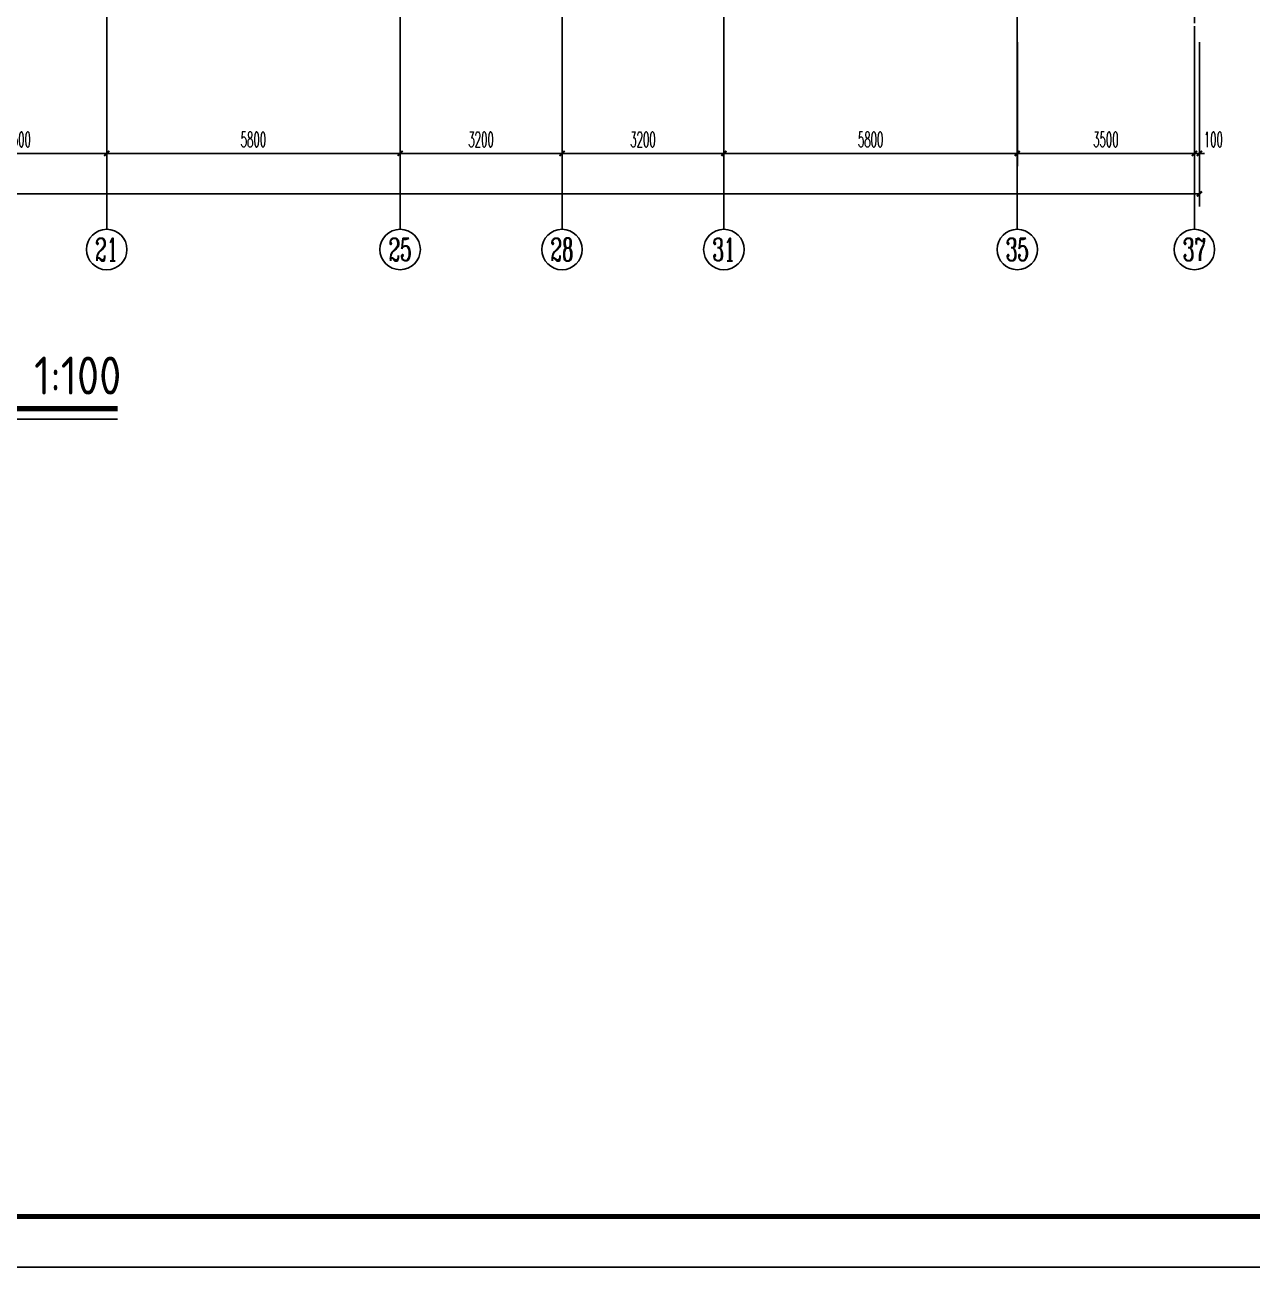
# Model space of a CAD drawing. Extents: x 27938 to 1507990, y 110129 to 923079.
# Drawn here: x 854799 to 879059, y 642457 to 667017 of the extents above; entities that cross this region are included whole.
import ezdxf
from ezdxf.enums import TextEntityAlignment as Align

# ---------------------------------------------------------------- set-up
doc = ezdxf.new("R2010")
doc.units = 0
doc.header["$LTSCALE"] = 1000
doc.header["$MEASUREMENT"] = 0
doc.linetypes.add('DOTE', pattern=[2.42, 2, -0.2, 0.02, -0.2])
for name, color, linetype in [('AXIS', 3, 'Continuous'), ('AXIS_TEXT', 7, 'Continuous'), ('DIM_SYMB', 3, 'Continuous'), ('DOTE', 1, 'Continuous'), ('图框', 140, 'Continuous')]:
    doc.layers.add(name, color=color, linetype=linetype)
doc.layers.add('yichutu', color=7, linetype='Continuous', true_color=0xffffff, plot=False)
doc.styles.add('_TCH_AXIS', font='COMPLEX', dxfattribs={"bigfont": 'GBCBIG'})
doc.styles.add('_TCH_DIM_T3', font='SIMPLEX.shx', dxfattribs={"width": 0.494118, "bigfont": 'GBCBIG.shx'})
doc.styles.add('COMPLEX', font='COMPLEX')
doc.styles.get("Standard").update_dxf_attribs({"font": 'gbenor.shx', "bigfont": 'gbcbig.shx'})
doc.dimstyles.new('_TCH_ARCH&&100', dxfattribs={"dimtxt": 297.5, "dimasz": 100, "dimexe": 250, "dimexo": 300, "dimgap": 126.25, "dimtad": 1, "dimdec": 0, "dimzin": 0, "dimdsep": 46, "dimtxsty": '_TCH_DIM_T3', "dimblk": 'ARCHTICK', "dimcen": 0.09, "dimclrt": 4, "dimazin": 2, "dimtfac": 1, "dimtdec": 0, "dimtix": 1, "dimtmove": 2, "dimatfit": 3, "dimfxl": 100, "dimtolj": 1, "dimtzin": 0, "dimarcsym": 0})

# ---------------------------------------------------------------- blocks, each defined once
blk = doc.blocks.new('TK')
at = {"layer": '图框'}
blk.add_lwpolyline([(465375, 548714), (549475, 548714), (549475, 489314), (465375, 489314)], close=True, dxfattribs=at)
blk.add_lwpolyline([(465375, 548714), (549475, 548714), (549475, 489314), (465375, 489314)], close=True, dxfattribs=at)
at = {"layer": '图框', "const_width": 100}
blk.add_lwpolyline([(548475, 490314), (548475, 547714), (467875, 547714), (467875, 490314)], close=True, dxfattribs=at)
blk = doc.blocks.new('yct-841-594-84100-59399.9999999999-100-1000.0')
at = {"layer": 'yichutu', "color": 7, "true_color": 0xffffff}
blk.add_lwpolyline([(0, 0), (0, 59400), (84100, 59400), (84100, 0)], close=True, dxfattribs=at)
blk = doc.blocks.new('_ArchTick')
at = {"color": 0, "linetype": 'ByBlock', "const_width": 0.4}
blk.add_lwpolyline([(-0.5, -0.5), (0.5, 0.5)], dxfattribs=at)
blk = doc.blocks.new('*D847')
at = {"layer": 'AXIS', "color": 0, "lineweight": -2}
for p, q in [((877917, 666675), (877917, 664225)), ((878017, 666675), (878017, 664225)), ((877917, 664475), (877817, 664475)), ((877917, 664475), (878017, 664475)), ((878017, 664475), (878117, 664475))]:
    blk.add_line(p, q, dxfattribs=at)
at = {"layer": 'Defpoints', "color": 0}
for p in [(877917, 666975), (878017, 666975), (878017, 664475)]:
    blk.add_point(p, dxfattribs=at)
at = {"layer": 'AXIS', "color": 0, "lineweight": -2, "xscale": 100, "yscale": 100, "zscale": 100}
blk.add_blockref('_ArchTick', (877917, 664475), dxfattribs=at)
at = {"layer": 'AXIS', "color": 0, "lineweight": -2, "xscale": 100, "yscale": 100, "zscale": 100, "rotation": 180}
blk.add_blockref('_ArchTick', (878017, 664475), dxfattribs=at)
at = {"layer": 'AXIS', "color": 4, "insert": (878292, 664750), "char_height": 297.5, "attachment_point": 5, "style": '_TCH_DIM_T3'}
blk.add_mtext('\\A1;100', dxfattribs=at)
blk = doc.blocks.new('*D848')
at = {"layer": 'AXIS', "color": 0, "lineweight": -2}
for p, q in [((874417, 666675), (874417, 664225)), ((877917, 666675), (877917, 664225)), ((874417, 664475), (877917, 664475))]:
    blk.add_line(p, q, dxfattribs=at)
at = {"layer": 'Defpoints', "color": 0}
for p in [(874417, 666975), (877917, 666975), (877917, 664475)]:
    blk.add_point(p, dxfattribs=at)
at = {"layer": 'AXIS', "color": 0, "lineweight": -2, "xscale": 100, "yscale": 100, "zscale": 100, "rotation": 180}
blk.add_blockref('_ArchTick', (874417, 664475), dxfattribs=at)
at = {"layer": 'AXIS', "color": 0, "lineweight": -2, "xscale": 100, "yscale": 100, "zscale": 100}
blk.add_blockref('_ArchTick', (877917, 664475), dxfattribs=at)
at = {"layer": 'AXIS', "color": 4, "insert": (876167, 664750), "char_height": 297.5, "attachment_point": 5, "style": '_TCH_DIM_T3'}
blk.add_mtext('\\A1;3500', dxfattribs=at)
blk = doc.blocks.new('*D849')
at = {"layer": 'AXIS', "color": 0, "lineweight": -2}
for p, q in [((868617, 666675), (868617, 664225)), ((874417, 666675), (874417, 664225)), ((868617, 664475), (874417, 664475))]:
    blk.add_line(p, q, dxfattribs=at)
at = {"layer": 'Defpoints', "color": 0}
for p in [(868617, 666975), (874417, 666975), (874417, 664475)]:
    blk.add_point(p, dxfattribs=at)
at = {"layer": 'AXIS', "color": 0, "lineweight": -2, "xscale": 100, "yscale": 100, "zscale": 100, "rotation": 180}
blk.add_blockref('_ArchTick', (868617, 664475), dxfattribs=at)
at = {"layer": 'AXIS', "color": 0, "lineweight": -2, "xscale": 100, "yscale": 100, "zscale": 100}
blk.add_blockref('_ArchTick', (874417, 664475), dxfattribs=at)
at = {"layer": 'AXIS', "color": 4, "insert": (871517, 664750), "char_height": 297.5, "attachment_point": 5, "style": '_TCH_DIM_T3'}
blk.add_mtext('\\A1;5800', dxfattribs=at)
blk = doc.blocks.new('*D850')
at = {"layer": 'AXIS', "color": 0, "lineweight": -2}
for p, q in [((865417, 666675), (865417, 664225)), ((868617, 666675), (868617, 664225)), ((865417, 664475), (868617, 664475))]:
    blk.add_line(p, q, dxfattribs=at)
at = {"layer": 'Defpoints', "color": 0}
for p in [(865417, 666975), (868617, 666975), (868617, 664475)]:
    blk.add_point(p, dxfattribs=at)
at = {"layer": 'AXIS', "color": 0, "lineweight": -2, "xscale": 100, "yscale": 100, "zscale": 100, "rotation": 180}
blk.add_blockref('_ArchTick', (865417, 664475), dxfattribs=at)
at = {"layer": 'AXIS', "color": 0, "lineweight": -2, "xscale": 100, "yscale": 100, "zscale": 100}
blk.add_blockref('_ArchTick', (868617, 664475), dxfattribs=at)
at = {"layer": 'AXIS', "color": 4, "insert": (867017, 664750), "char_height": 297.5, "attachment_point": 5, "style": '_TCH_DIM_T3'}
blk.add_mtext('\\A1;3200', dxfattribs=at)
blk = doc.blocks.new('*D851')
at = {"layer": 'AXIS', "color": 0, "lineweight": -2}
for p, q in [((862217, 666675), (862217, 664225)), ((865417, 666675), (865417, 664225)), ((862217, 664475), (865417, 664475))]:
    blk.add_line(p, q, dxfattribs=at)
at = {"layer": 'Defpoints', "color": 0}
for p in [(862217, 666975), (865417, 666975), (865417, 664475)]:
    blk.add_point(p, dxfattribs=at)
at = {"layer": 'AXIS', "color": 0, "lineweight": -2, "xscale": 100, "yscale": 100, "zscale": 100, "rotation": 180}
blk.add_blockref('_ArchTick', (862217, 664475), dxfattribs=at)
at = {"layer": 'AXIS', "color": 0, "lineweight": -2, "xscale": 100, "yscale": 100, "zscale": 100}
blk.add_blockref('_ArchTick', (865417, 664475), dxfattribs=at)
at = {"layer": 'AXIS', "color": 4, "insert": (863817, 664750), "char_height": 297.5, "attachment_point": 5, "style": '_TCH_DIM_T3'}
blk.add_mtext('\\A1;3200', dxfattribs=at)
blk = doc.blocks.new('*D852')
at = {"layer": 'AXIS', "color": 0, "lineweight": -2}
for p, q in [((856417, 666675), (856417, 664225)), ((862217, 666675), (862217, 664225)), ((856417, 664475), (862217, 664475))]:
    blk.add_line(p, q, dxfattribs=at)
at = {"layer": 'Defpoints', "color": 0}
for p in [(856417, 666975), (862217, 666975), (862217, 664475)]:
    blk.add_point(p, dxfattribs=at)
at = {"layer": 'AXIS', "color": 0, "lineweight": -2, "xscale": 100, "yscale": 100, "zscale": 100, "rotation": 180}
blk.add_blockref('_ArchTick', (856417, 664475), dxfattribs=at)
at = {"layer": 'AXIS', "color": 0, "lineweight": -2, "xscale": 100, "yscale": 100, "zscale": 100}
blk.add_blockref('_ArchTick', (862217, 664475), dxfattribs=at)
at = {"layer": 'AXIS', "color": 4, "insert": (859317, 664750), "char_height": 297.5, "attachment_point": 5, "style": '_TCH_DIM_T3'}
blk.add_mtext('\\A1;5800', dxfattribs=at)
blk = doc.blocks.new('*D853')
at = {"layer": 'AXIS', "color": 0, "lineweight": -2}
for p, q in [((852917, 666675), (852917, 664225)), ((856417, 666675), (856417, 664225)), ((852917, 664475), (856417, 664475))]:
    blk.add_line(p, q, dxfattribs=at)
at = {"layer": 'Defpoints', "color": 0}
for p in [(852917, 666975), (856417, 666975), (856417, 664475)]:
    blk.add_point(p, dxfattribs=at)
at = {"layer": 'AXIS', "color": 0, "lineweight": -2, "xscale": 100, "yscale": 100, "zscale": 100, "rotation": 180}
blk.add_blockref('_ArchTick', (852917, 664475), dxfattribs=at)
at = {"layer": 'AXIS', "color": 0, "lineweight": -2, "xscale": 100, "yscale": 100, "zscale": 100}
blk.add_blockref('_ArchTick', (856417, 664475), dxfattribs=at)
at = {"layer": 'AXIS', "color": 4, "insert": (854667, 664750), "char_height": 297.5, "attachment_point": 5, "style": '_TCH_DIM_T3'}
blk.add_mtext('\\A1;3500', dxfattribs=at)
blk = doc.blocks.new('*D861')
at = {"layer": 'AXIS', "color": 0, "lineweight": -2}
for p, q in [((827817, 666675), (827817, 663425)), ((878017, 666675), (878017, 663425)), ((827817, 663675), (878017, 663675))]:
    blk.add_line(p, q, dxfattribs=at)
at = {"layer": 'Defpoints', "color": 0}
for p in [(827817, 666975), (878017, 666975), (878017, 663675)]:
    blk.add_point(p, dxfattribs=at)
at = {"layer": 'AXIS', "color": 0, "lineweight": -2, "xscale": 100, "yscale": 100, "zscale": 100, "rotation": 180}
blk.add_blockref('_ArchTick', (827817, 663675), dxfattribs=at)
at = {"layer": 'AXIS', "color": 0, "lineweight": -2, "xscale": 100, "yscale": 100, "zscale": 100}
blk.add_blockref('_ArchTick', (878017, 663675), dxfattribs=at)
at = {"layer": 'AXIS', "color": 4, "insert": (852917, 663950), "char_height": 297.5, "attachment_point": 5, "style": '_TCH_DIM_T3'}
blk.add_mtext('\\A1;50200', dxfattribs=at)
blk = doc.blocks.new('_AXISO')
blk.add_circle((0, 0), 0.5)
at = {"layer": 'AXIS_TEXT', "style": 'COMPLEX', "width": 1.041667}
blk.add_attdef('A', text='', height=0.56, dxfattribs=at).set_placement((-0.25, -0.28), (0.25, -0.28), align=Align.FIT)

msp = doc.modelspace()

# ---------------------------------------------------------------- linework, layer by layer
at = {"layer": 'AXIS', "color": 8}
for p, q in [((856416.6, 666975.1), (856416.6, 662975.1)), ((862216.6, 666975.3), (862216.6, 662975.3)), ((865416.6, 666975.1), (865416.6, 662975.1)), ((868616.6, 666975.1), (868616.6, 662975.1)), ((874416.6, 666975.2), (874416.6, 662975.2)), ((877916.6, 666975.2), (877916.6, 662975.2))]:
    msp.add_line(p, q, dxfattribs=at)
at = {"layer": 'DIM_SYMB', "const_width": 105}
msp.add_lwpolyline([(848643.6, 659431.3), (856632.1, 659431.3)], dxfattribs=at)
at = {"layer": 'DIM_SYMB'}
msp.add_lwpolyline([(848643.6, 659221.3), (856632.1, 659221.3)], dxfattribs=at)
at = {"layer": 'DOTE', "color": 169, "linetype": 'DOTE', "ltscale": 0.3}
for p, q in [((877916.6, 690157.2), (877916.6, 666975.2)), ((862216.8, 681757.2), (862216.6, 666975.2)), ((868616.4, 681757.2), (868616.6, 666975.2)), ((856416.6, 678957.2), (856416.6, 666975.2)), ((874416.6, 678957.2), (874416.6, 666975.2)), ((865416.6, 677457.2), (865416.6, 666975.2))]:
    msp.add_line(p, q, dxfattribs=at)

# ---------------------------------------------------------------- block references
msp.add_blockref('TK', (348239.1, 153143.3))
at = {"layer": 'AXIS', "color": 8}
ref = msp.add_blockref('_AXISO', (856416.6, 662575.1), dxfattribs=dict(at, xscale=800, yscale=800, zscale=800))
ref.add_attrib('A', '21', dxfattribs={"layer": 'AXIS_TEXT', "color": 8, "ltscale": 0.5, "height": 452.55, "style": '_TCH_AXIS', "width": 0.724138}).set_placement((856190.3, 662348.9), (856642.8, 662348.9), align=Align.FIT)
ref = msp.add_blockref('_AXISO', (862216.6, 662575.3), dxfattribs=dict(at, xscale=800, yscale=800, zscale=800))
ref.add_attrib('A', '25', dxfattribs={"layer": 'AXIS_TEXT', "color": 8, "ltscale": 0.5, "height": 452.55, "style": '_TCH_AXIS', "width": 0.617647}).set_placement((861990.3, 662349), (862442.8, 662349), align=Align.FIT)
ref = msp.add_blockref('_AXISO', (865416.6, 662575.1), dxfattribs=dict(at, xscale=800, yscale=800, zscale=800))
ref.add_attrib('A', '28', dxfattribs={"layer": 'AXIS_TEXT', "color": 8, "ltscale": 0.5, "height": 452.55, "style": '_TCH_AXIS', "width": 0.617647}).set_placement((865190.3, 662348.9), (865642.8, 662348.9), align=Align.FIT)
ref = msp.add_blockref('_AXISO', (868616.6, 662575.1), dxfattribs=dict(at, xscale=800, yscale=800, zscale=800))
ref.add_attrib('A', '31', dxfattribs={"layer": 'AXIS_TEXT', "color": 8, "ltscale": 0.5, "height": 452.55, "style": '_TCH_AXIS', "width": 0.75}).set_placement((868390.3, 662348.9), (868842.9, 662348.9), align=Align.FIT)
ref = msp.add_blockref('_AXISO', (874416.6, 662575.2), dxfattribs=dict(at, xscale=800, yscale=800, zscale=800))
ref.add_attrib('A', '35', dxfattribs={"layer": 'AXIS_TEXT', "color": 8, "ltscale": 0.5, "height": 452.55, "style": '_TCH_AXIS', "width": 0.636364}).set_placement((874190.3, 662348.9), (874642.8, 662348.9), align=Align.FIT)
ref = msp.add_blockref('_AXISO', (877916.6, 662575.2), dxfattribs=dict(at, xscale=800, yscale=800, zscale=800))
ref.add_attrib('A', '37', dxfattribs={"layer": 'AXIS_TEXT', "color": 8, "ltscale": 0.5, "height": 452.55, "style": '_TCH_AXIS', "width": 0.636364}).set_placement((877690.3, 662348.9), (878142.8, 662348.9), align=Align.FIT)
at = {"layer": 'yichutu'}
msp.add_blockref('yct-841-594-84100-59399.9999999999-100-1000.0', (813614.1, 642457), dxfattribs=at)

# ---------------------------------------------------------------- texts
at = {"layer": 'DIM_SYMB', "color": 7}
msp.add_text('1:100', height=750, dxfattribs=at).set_placement((854981.6, 659708.3))

# ---------------------------------------------------------------- dimensions: what is measured, and where the dimension line sits
at = {"layer": 'AXIS', "color": 8}
for p1, p2, distance, picture, middle in [((827816.6, 666975.2), (878016.6, 666975.2), -3300, '*D861', (852916.6, 663950.2)), ((852916.6, 666975.2), (856416.6, 666975.2), -2500, '*D853', (854666.6, 664750.2)), ((856416.6, 666975.2), (862216.6, 666975.2), -2500, '*D852', (859316.6, 664750.2)), ((862216.6, 666975.2), (865416.6, 666975.2), -2500, '*D851', (863816.6, 664750.2)), ((865416.6, 666975.2), (868616.6, 666975.2), -2500, '*D850', (867016.6, 664750.2)), ((868616.6, 666975.2), (874416.6, 666975.2), -2500, '*D849', (871516.6, 664750.2)), ((874416.6, 666975.2), (877916.6, 666975.2), -2500, '*D848', (876166.6, 664750.2))]:
    dim = msp.add_aligned_dim(p1=p1, p2=p2, distance=distance, dimstyle='_TCH_ARCH&&100', dxfattribs=at)
    dim.commit()
    dim.dimension.update_dxf_attribs({"geometry": picture, "text_midpoint": middle})
dim = msp.add_linear_dim(base=(878016.6, 664475.2), p1=(877916.6, 666975.2), p2=(878016.6, 666975.2), angle=0, dimstyle='_TCH_ARCH&&100', dxfattribs=at)
dim.commit()
dim.dimension.update_dxf_attribs({"geometry": '*D847', "text_midpoint": (878291.6, 664750.2), "dimtype": 129})

doc.saveas('drawing.dxf')
